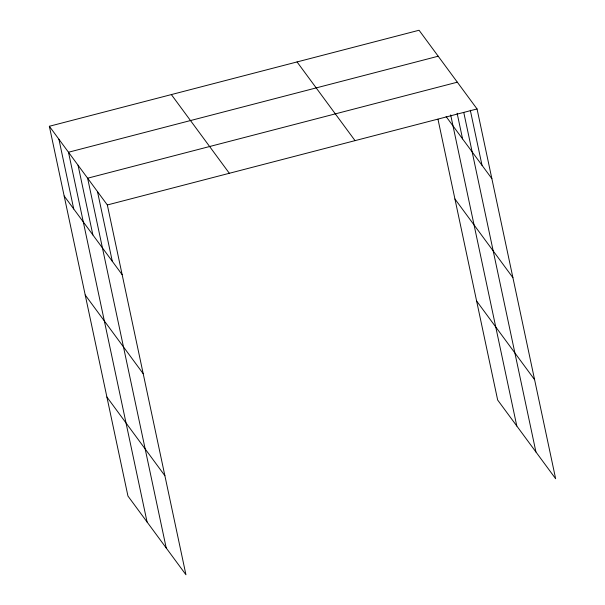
<?xml version="1.0" encoding="UTF-8"?>
<svg xmlns="http://www.w3.org/2000/svg" width="605" height="605" viewBox="0 0 605 605"><rect width="100%" height="100%" fill="white"/><g stroke="black" fill="none" stroke-linecap="round" stroke-linejoin="round"><path stroke-width="0.91" d="M49.353 126.271L107.335 204.966L185.939 574.75L127.95 496.047L49.353 126.271L419.061 30.25L477.05 108.953L555.647 478.729L497.665 400.034L437.975 119.215M438.202 56.22L68.486 152.241L147.083 522.024M457.335 82.189L87.619 178.21L166.224 547.994M107.335 204.966L477.05 108.953M446.104 116.553L491.865 178.656M454.93 198.984L512.911 277.68M476.611 301.01L534.601 379.706M297.055 61.937L355.044 140.632M171.359 94.584L229.34 173.28M64.168 195.975L122.157 274.678M85.214 294.998L143.204 373.701M106.904 397.024L164.893 475.727M470.312 110.246L482.011 165.278M463.77 112.462L535.932 451.973M457.123 113.233L462.583 138.916M450.672 114.92L516.799 426.003M97.481 191.588L112.296 261.299M78.053 165.225L92.875 234.929M58.919 139.256L73.734 208.959"/></g></svg>
